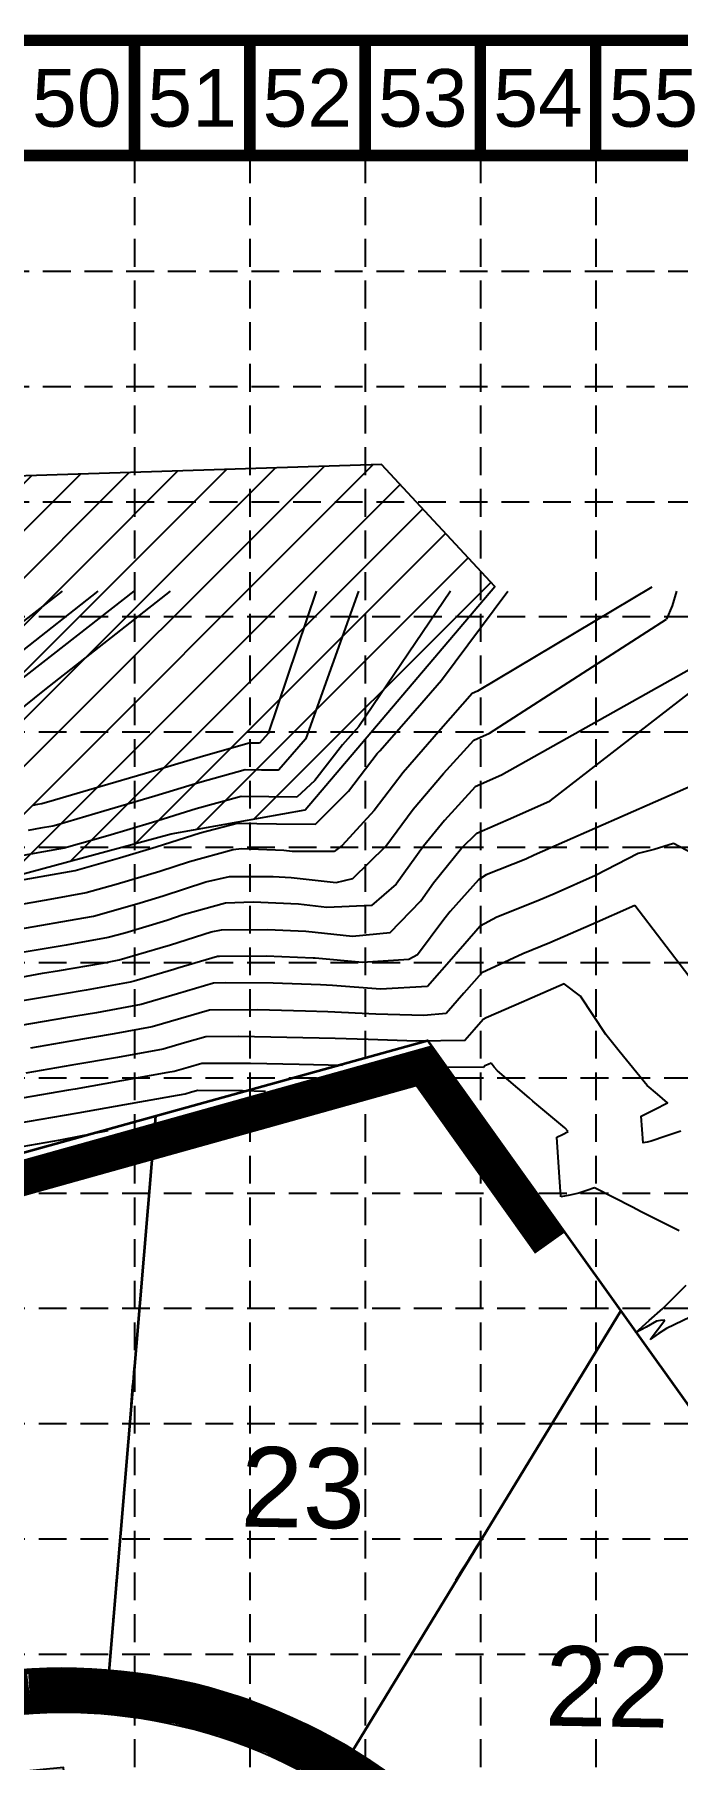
# Model space of a CAD drawing. Header units: inches. Extents: x 2387375 to 2389038, y 7083851 to 7084891.
# Drawn here: x 2388676.7 to 2388821.3, y 7084502.6 to 7084890.6 of the extents above; entities that cross this region are included whole.
import ezdxf
from ezdxf.enums import TextEntityAlignment as Align

# ---------------------------------------------------------------- set-up
doc = ezdxf.new("R2010")
doc.units = ezdxf.units.IN
doc.header["$MEASUREMENT"] = 0
doc.linetypes.add('HIDDEN', pattern=[0.375, 0.25, -0.125])
for name, color, linetype in [('1 EROSION BLANKET', 84, 'Continuous'), ('BASE', 7, 'Continuous'), ('CPGR1$0$CPG-FF', 2, 'Continuous'), ('CSTR1$0$CST-PV-BKCB', 2, 'Continuous'), ('GRID', 254, 'HIDDEN'), ('JCTR1$0$TP-CT-MAJR', 251, 'Continuous'), ('JCTR1$0$TP-CT-MINR', 253, 'Continuous'), ('SILT FENCE', 200, 'Continuous'), ('WATER', 5, 'Continuous')]:
    doc.layers.add(name, color=color, linetype=linetype)
for name, color, linetype, lineweight in [('CRWR1$0$CRW-PR-LOT', 3, 'Continuous', 35), ('CRWR1$0$CRW-PR-PLAT-LN', 2, 'Continuous', 30), ('CRWR1$0$CRW-PR-ROW', 4, 'Continuous', 80), ('XREF-JCTR', 7, 'Continuous', 35)]:
    doc.layers.add(name, color=color, linetype=linetype, lineweight=lineweight)
doc.styles.add('L100', font='simplex', dxfattribs={"height": 4})
doc.styles.get("Standard").update_dxf_attribs({"font": 'ARIAL.TTF'})
doc.dimstyles.new('SPOT', dxfattribs={"dimscale": 40, "dimtxt": 4, "dimasz": 0.025, "dimexe": 0.03, "dimexo": 0.03, "dimgap": 0.03, "dimtad": 0, "dimtih": 1, "dimtoh": 1, "dimdsep": 46, "dimtxsty": 'L100', "dimblk": 'c', "dimcen": 0, "dimadec": 0, "dimazin": 0, "dimtfac": 1, "dimtofl": 0, "dimtmove": 0, "dimatfit": 3, "dimldrblk": 'c', "dimfxl": 0, "dimtolj": 1, "dimtzin": 0, "dimarcsym": 0})

# ---------------------------------------------------------------- blocks, each defined once
blk = doc.blocks.new('c')
blk = doc.blocks.new('arrow')
blk.add_lwpolyline([(-67.01, -25.36), (-59.33, -25.42), (-59.57, -56.14), (-51.89, -56.2), (-51.65, -25.48), (-43.97, -25.54), (-55.3, -2.41), (-67.01, -25.36)], close=True)
at = {"color": 254}
for points in [[(-43.97, -25.54), (-67.01, -25.36), (-55.3, -2.41), (-67.01, -25.36)], [(-59.57, -56.14), (-51.89, -56.2), (-59.33, -25.42), (-51.65, -25.48)]]:
    blk.add_solid(points, dxfattribs=at)

msp = doc.modelspace()

# ---------------------------------------------------------------- hatches: boundary and pattern name
at = {"layer": 'WATER'}
h = msp.add_hatch(dxfattribs=at)
h.set_pattern_fill('ANSI31', color=256, scale=60, style=0)
h.paths.add_polyline_path([(2387654.94, 7084521.62), (2387679.64, 7084506.64), (2387723.77, 7084497.76), (2387889.16, 7084510.8), (2387926.35, 7084514.13), (2388016.7, 7084533), (2388141.86, 7084565.74), (2388228.84, 7084591.57), (2388390.66, 7084629), (2388500.85, 7084657.63), (2388592.27, 7084679.7), (2388707.43, 7084710.82), (2388737.54, 7084716.2), (2388780.22, 7084766.43), (2388754.71, 7084793.89), (2388201.91, 7084776.28), (2388014.44, 7084766.67), (2387879.85, 7084777.88), (2387769.29, 7084787.49), (2387692.38, 7084779.48), (2387663.54, 7084771.47), (2387660.34, 7084745.84), (2387660.34, 7084691.39), (2387641.11, 7084659.35), (2387628.29, 7084611.3), (2387633.61, 7084569.81), (2387646.88, 7084529.48)])

# ---------------------------------------------------------------- linework, layer by layer
at = {"color": 7}
for p, q in [((2388762.41, 7084663.56), (2387927.99, 7084432.05)), ((2388975.39, 7084369.99), (2388766.66, 7084662.06))]:
    msp.add_line(p, q, dxfattribs=at)
at = {"layer": '1 EROSION BLANKET', "const_width": 9}
msp.add_lwpolyline([(2388560.81, 7084465.13, -0.581029), (2388623.75, 7084509, 0.225662), (2388636.98, 7084509), (2388653.7, 7084513.96), (2388666.12, 7084516.39), (2388675.55, 7084517.48, -0.342633), (2388796.5, 7084436.36, 0.005882)], format="xyb", dxfattribs=at)
at = {"layer": 'BASE', "const_width": 2.59}
for points in [[(2387376.68, 7083852.09), (2389036.25, 7083852.09), (2389036.25, 7084889.32), (2387376.68, 7084889.32)], [(2387402.61, 7083878.02), (2389010.32, 7083878.02), (2389010.32, 7084863.39), (2387402.61, 7084863.39)]]:
    msp.add_lwpolyline(points, close=True, dxfattribs=at)
for points in [[(2388699.15, 7084863.39), (2388699.15, 7084889.32)], [(2388725.08, 7084863.39), (2388725.08, 7084889.32)], [(2388751.01, 7084863.39), (2388751.01, 7084889.32)], [(2388776.94, 7084863.39), (2388776.94, 7084889.32)], [(2388802.87, 7084863.39), (2388802.87, 7084889.32)]]:
    msp.add_lwpolyline(points, dxfattribs=at)
at = {"layer": 'CRWR1$0$CRW-PR-LOT', "color": 7}
for p, q in [((2388703.85, 7084647.31), (2388693.4, 7084522.22)), ((2388808.52, 7084603.49), (2388748.08, 7084504.38))]:
    msp.add_line(p, q, dxfattribs=at)
msp.add_lwpolyline([(2387581.27, 7084497.63), (2387606.53, 7084493.42), (2387606.67, 7084476.34, -0.079681), (2387640.39, 7084467.58, 0.105752), (2387677.27, 7084460.01), (2387741.78, 7084460.54, -0.14249), (2387841.24, 7084432.49), (2387925.34, 7084431.32), (2388765.06, 7084664.3), (2388974.71, 7084370.95), (2388910.44, 7084251.14)], format="xyb", dxfattribs=at)
at = {"layer": 'CRWR1$0$CRW-PR-PLAT-LN', "color": 7}
for points in [[(2388693.4, 7084522.22), (2388703.85, 7084647.31), (2388765.06, 7084664.3), (2388808.52, 7084603.49), (2388748.08, 7084504.38, 0.116596), (2388693.4, 7084522.22, -0.458951)], [(2388634.7, 7084513.97), (2388605.29, 7084619.97), (2388703.85, 7084647.31), (2388693.4, 7084522.22, 0.088714), (2388649.59, 7084518.1), (2388634.7, 7084513.97)], [(2388748.08, 7084504.38), (2388808.52, 7084603.49), (2388865.58, 7084523.65), (2388790, 7084462.29, 0.120521), (2388748.08, 7084504.38, -0.331667)]]:
    msp.add_lwpolyline(points, format="xyb", dxfattribs=at)
at = {"layer": 'CRWR1$0$CRW-PR-ROW', "color": 7}
msp.add_arc((2388683.01, 7084397.65), 125, 7.2249, 105.5067, dxfattribs=at)
at = {"layer": 'CSTR1$0$CST-PV-BKCB', "color": 7}
msp.add_arc((2388683.01, 7084397.65), 115.5, 8.2743, 105.5067, dxfattribs=at)
at = {"layer": 'GRID', "color": 252, "linetype": 'HIDDEN', "ltscale": 25}
for p, q in [((2388699.15, 7084863.39), (2388699.15, 7083955.7)), ((2388725.08, 7084863.39), (2388725.08, 7083955.7)), ((2388751.01, 7084863.39), (2388751.01, 7083955.7)), ((2388776.94, 7084863.39), (2388776.94, 7083955.7)), ((2388802.87, 7084863.39), (2388802.87, 7083955.7)), ((2387403.56, 7084837.38), (2389011.27, 7084837.38)), ((2387403.56, 7084811.44), (2389011.27, 7084811.44)), ((2387403.56, 7084785.51), (2389011.27, 7084785.51)), ((2387402.61, 7084759.67), (2389010.32, 7084759.67)), ((2387402.61, 7084733.74), (2389010.32, 7084733.74)), ((2387402.61, 7084707.81), (2389010.32, 7084707.81)), ((2387402.61, 7084681.88), (2389010.32, 7084681.88)), ((2387402.61, 7084655.94), (2389010.32, 7084655.94)), ((2387402.61, 7084630.01), (2389010.32, 7084630.01)), ((2387402.61, 7084604.08), (2389010.32, 7084604.08)), ((2387402.61, 7084578.15), (2389010.32, 7084578.15)), ((2387402.61, 7084552.22), (2389010.32, 7084552.22)), ((2387402.61, 7084526.29), (2389010.32, 7084526.29))]:
    msp.add_line(p, q, dxfattribs=at)
at = {"layer": 'JCTR1$0$TP-CT-MAJR', "color": 35, "elevation": 595}
msp.add_lwpolyline([(2388660.22, 7084747.32), (2388667.15, 7084753.17), (2388682.95, 7084765.39)], dxfattribs=at)
at = {"layer": 'JCTR1$0$TP-CT-MAJR', "color": 35}
for points in [[(2388749.54, 7084765.39), (2388737.72, 7084732.27), (2388737.58, 7084732.11), (2388731.64, 7084725.24), (2388731.46, 7084725.11), (2388727.75, 7084725.17), (2388724.03, 7084725.22), (2388713.84, 7084722.37), (2388703.71, 7084719.27), (2388702.43, 7084718.9), (2388692.28, 7084715.89), (2388682.11, 7084712.93), (2388680.83, 7084712.57), (2388678.02, 7084712.07), (2388675.21, 7084711.57)], [(2388825.72, 7084748.74), (2388781.7, 7084724.02), (2388775.79, 7084721.42), (2388768.89, 7084713.84), (2388764.12, 7084708.07), (2388757.99, 7084699.52), (2388752.45, 7084694.72), (2388742.44, 7084694.22), (2388736.03, 7084694.96), (2388725.86, 7084695.43), (2388719.6, 7084695.2), (2388710.12, 7084692.56), (2388706.42, 7084691.34), (2388696.99, 7084688.48), (2388693.23, 7084687.48), (2388683.8, 7084685.79), (2388681.55, 7084685.41), (2388672.1, 7084683.82)], [(2388821.99, 7084643.94), (2388818.66, 7084642.81), (2388815.33, 7084641.67), (2388814.43, 7084641.48), (2388813.52, 7084641.28), (2388813.31, 7084644.29), (2388813.1, 7084647.29), (2388816.07, 7084648.81), (2388819.03, 7084650.32), (2388816.74, 7084652.28), (2388814.45, 7084654.23), (2388808.13, 7084661.94), (2388805.13, 7084665.66), (2388799.47, 7084674.26), (2388795.81, 7084677.09), (2388787.37, 7084673.42), (2388786.7, 7084673.09), (2388778.23, 7084669.43), (2388777.59, 7084669.08), (2388775.51, 7084666.7), (2388773.43, 7084664.32), (2388762.56, 7084664.15), (2388751.68, 7084664.53), (2388744.31, 7084664.75), (2388733.43, 7084665.02), (2388722.55, 7084665.25), (2388715.18, 7084665.18), (2388710.4, 7084663.78), (2388705.62, 7084662.38), (2388695.3, 7084660.5), (2388685.08, 7084658.74), (2388674.74, 7084656.97)]]:
    msp.add_lwpolyline(points, dxfattribs=at)
at = {"layer": 'JCTR1$0$TP-CT-MINR', "color": 35}
for p, q in [((2388672.9, 7084751.16, 596), (2388691, 7084765.39, 596)), ((2388699.03, 7084765.39, 597), (2388673.01, 7084745.07, 597)), ((2388707.18, 7084765.39, 598), (2388678.92, 7084743.17, 598)), ((2388740.01, 7084765.39, 599), (2388729.21, 7084733.41, 599)), ((2388770.24, 7084765.39, 601), (2388749.61, 7084734.99, 601)), ((2388768.22, 7084745.4, 602), (2388783.12, 7084765.39, 602)), ((2388815.52, 7084766.31, 603), (2388776.28, 7084742.89, 603)), ((2388821.06, 7084765.39, 604), (2388820.03, 7084762.11, 604)), ((2388820.03, 7084762.11, 604), (2388818.79, 7084759.09, 604)), ((2388778.99, 7084733.46, 604), (2388818.79, 7084759.09, 604)), ((2388761.27, 7084737.45, 602), (2388768.22, 7084745.4, 602)), ((2388792.65, 7084718.21, 606), (2388826.15, 7084744.2, 606)), ((2388678.92, 7084743.17, 598), (2388665.52, 7084732.41, 598)), ((2388775.07, 7084742.36, 603), (2388768.01, 7084734.39, 603)), ((2388776.28, 7084742.89, 603), (2388775.07, 7084742.36, 603)), ((2388754.33, 7084729.5, 602), (2388761.27, 7084737.45, 602)), ((2388729.21, 7084733.41, 599), (2388727.27, 7084731.19, 599)), ((2388749.61, 7084734.99, 601), (2388745.95, 7084730.8, 601)), ((2388768.01, 7084734.39, 603), (2388761.06, 7084726.33, 603)), ((2388775.43, 7084731.89, 604), (2388778.99, 7084733.46, 604)), ((2388714.65, 7084728.27, 599), (2388704.41, 7084725.23, 599)), ((2388724.91, 7084731.23, 599), (2388714.65, 7084728.27, 599)), ((2388726.09, 7084731.21, 599), (2388724.91, 7084731.23, 599)), ((2388727.27, 7084731.19, 599), (2388726.09, 7084731.21, 599)), ((2388745.95, 7084730.8, 601), (2388739.69, 7084722.81, 601)), ((2388747.26, 7084720.4, 602), (2388753.76, 7084728.85, 602)), ((2388753.76, 7084728.85, 602), (2388754.33, 7084729.5, 602)), ((2388768.61, 7084724.36, 604), (2388775.43, 7084731.89, 604)), ((2388701.63, 7084724.41, 599), (2388691.39, 7084721.4, 599)), ((2388704.41, 7084725.23, 599), (2388701.63, 7084724.41, 599)), ((2388759.57, 7084724.62, 603), (2388753.03, 7084716.06, 603)), ((2388761.06, 7084726.33, 603), (2388759.57, 7084724.62, 603)), ((2388761.84, 7084716.35, 604), (2388768.61, 7084724.36, 604)), ((2388833.66, 7084725.63, 607), (2388789.01, 7084705.98, 607)), ((2388691.39, 7084721.4, 599), (2388681.14, 7084718.4, 599)), ((2388739.69, 7084722.81, 601), (2388735.66, 7084719.03, 601)), ((2388739.86, 7084712.95, 602), (2388747.26, 7084720.4, 602)), ((2388677.31, 7084717.41, 599), (2388676.27, 7084717.22, 599)), ((2388678.35, 7084717.59, 599), (2388677.31, 7084717.41, 599)), ((2388681.14, 7084718.4, 599), (2388678.35, 7084717.59, 599)), ((2388713.04, 7084716.44, 601), (2388703.23, 7084713.39, 601)), ((2388723.14, 7084719.22, 601), (2388713.04, 7084716.44, 601)), ((2388729.4, 7084719.13, 601), (2388723.14, 7084719.22, 601)), ((2388735.66, 7084719.03, 601), (2388729.4, 7084719.13, 601)), ((2388784.41, 7084714.59, 606), (2388792.65, 7084718.21, 606)), ((2388703.23, 7084713.39, 601), (2388693.18, 7084710.39, 601)), ((2388713.91, 7084711.02, 602), (2388722.26, 7084713.21, 602)), ((2388722.26, 7084713.21, 602), (2388731.06, 7084713.08, 602)), ((2388731.06, 7084713.08, 602), (2388739.86, 7084712.95, 602)), ((2388753.03, 7084716.06, 603), (2388745.89, 7084708.2, 603)), ((2388755.69, 7084708.01, 604), (2388761.84, 7084716.35, 604)), ((2388776.15, 7084710.95, 606), (2388784.39, 7084714.58, 606)), ((2388784.39, 7084714.58, 606), (2388784.41, 7084714.59, 606)), ((2388693.18, 7084710.39, 601), (2388683.31, 7084707.55, 601)), ((2388704.03, 7084707.87, 602), (2388713.91, 7084711.02, 602)), ((2388772.72, 7084707.57, 606), (2388776.15, 7084710.95, 606)), ((2388678.73, 7084706.74, 601), (2388674.14, 7084705.93, 601)), ((2388683.31, 7084707.55, 601), (2388678.73, 7084706.74, 601)), ((2388685.79, 7084702.53, 602), (2388695.75, 7084705.39, 602)), ((2388695.75, 7084705.39, 602), (2388704.03, 7084707.87, 602)), ((2388721.37, 7084707.21, 603), (2388711.52, 7084704.53, 603)), ((2388723.21, 7084707.42, 603), (2388721.37, 7084707.21, 603)), ((2388732.72, 7084707.04, 603), (2388723.21, 7084707.42, 603)), ((2388734.61, 7084706.87, 603), (2388732.72, 7084707.04, 603)), ((2388744.06, 7084706.87, 603), (2388734.61, 7084706.87, 603)), ((2388745.89, 7084708.2, 603), (2388744.06, 7084706.87, 603)), ((2388748.25, 7084700.8, 604), (2388755.69, 7084708.01, 604)), ((2388766.4, 7084699.8, 606), (2388772.72, 7084707.57, 606)), ((2388787.12, 7084705.15, 607), (2388778.24, 7084701.58, 607)), ((2388789.01, 7084705.98, 607), (2388787.12, 7084705.15, 607)), ((2388812.42, 7084706.36, 608), (2388802.79, 7084701.41, 608)), ((2388816, 7084707.29, 608), (2388812.42, 7084706.36, 608)), ((2388820.39, 7084708.62, 608), (2388816, 7084707.29, 608)), ((2388824.64, 7084706.36, 608), (2388820.39, 7084708.62, 608)), ((2388673.07, 7084700.28, 602), (2388679.43, 7084701.41, 602)), ((2388679.43, 7084701.41, 602), (2388685.79, 7084702.53, 602)), ((2388704.82, 7084702.36, 603), (2388695.03, 7084699.4, 603)), ((2388711.52, 7084704.53, 603), (2388704.82, 7084702.36, 603)), ((2388715.2, 7084699.99, 604), (2388720.49, 7084701.2, 604)), ((2388720.49, 7084701.2, 604), (2388730.35, 7084701.19, 604)), ((2388730.35, 7084701.19, 604), (2388734.37, 7084701, 604)), ((2388734.37, 7084701, 604), (2388744.49, 7084699.84, 604)), ((2388778.24, 7084701.58, 607), (2388776.51, 7084700.48, 607)), ((2388802.79, 7084701.41, 608), (2388793.73, 7084697.42, 608)), ((2388688.27, 7084697.51, 603), (2388680.14, 7084696.07, 603)), ((2388695.03, 7084699.4, 603), (2388688.27, 7084697.51, 603)), ((2388705.62, 7084696.85, 604), (2388715.2, 7084699.99, 604)), ((2388744.49, 7084699.84, 604), (2388748.25, 7084700.8, 604)), ((2388763.51, 7084695.73, 606), (2388766.4, 7084699.8, 606)), ((2388776.51, 7084700.48, 607), (2388770.15, 7084693.32, 607)), ((2388793.73, 7084697.42, 608), (2388789.83, 7084695.71, 608)), ((2388680.14, 7084696.07, 603), (2388672.01, 7084694.63, 603)), ((2388690.75, 7084692.49, 604), (2388700.41, 7084695.26, 604)), ((2388700.41, 7084695.26, 604), (2388705.62, 7084696.85, 604)), ((2388756.65, 7084688.64, 606), (2388763.51, 7084695.73, 606)), ((2388770.15, 7084693.32, 607), (2388768.68, 7084691.52, 607)), ((2388789.83, 7084695.71, 608), (2388780.6, 7084692.03, 608)), ((2388811.63, 7084694.67, 609), (2388801.86, 7084690.37, 609)), ((2388823.78, 7084678.76, 609), (2388811.63, 7084694.67, 609)), ((2388670.94, 7084688.98, 604), (2388680.04, 7084690.6, 604)), ((2388680.04, 7084690.6, 604), (2388680.85, 7084690.74, 604)), ((2388680.85, 7084690.74, 604), (2388689.96, 7084692.3, 604)), ((2388689.96, 7084692.3, 604), (2388690.75, 7084692.49, 604)), ((2388718.72, 7084689.19, 606), (2388729.07, 7084689.29, 606)), ((2388729.07, 7084689.29, 606), (2388737.69, 7084688.92, 606)), ((2388768.68, 7084691.52, 607), (2388762.82, 7084683.6, 607)), ((2388776.87, 7084690.01, 608), (2388770.96, 7084683.25, 608)), ((2388780.6, 7084692.03, 608), (2388776.87, 7084690.01, 608)), ((2388801.86, 7084690.37, 609), (2388792.54, 7084686.28, 609)), ((2388704.93, 7084685.13, 606), (2388707.22, 7084685.83, 606)), ((2388707.22, 7084685.83, 606), (2388716.37, 7084688.8, 606)), ((2388716.37, 7084688.8, 606), (2388718.72, 7084689.19, 606)), ((2388737.69, 7084688.92, 606), (2388748.21, 7084687.82, 606)), ((2388748.21, 7084687.82, 606), (2388756.65, 7084688.64, 606)), ((2388792.54, 7084686.28, 609), (2388786.46, 7084683.81, 609)), ((2388682.26, 7084680.08, 606), (2388691.96, 7084681.69, 606)), ((2388691.96, 7084681.69, 606), (2388695.71, 7084682.46, 606)), ((2388695.71, 7084682.46, 606), (2388704.93, 7084685.13, 606)), ((2388717.83, 7084683.19, 607), (2388708.92, 7084680.6, 607)), ((2388718.27, 7084683.22, 607), (2388717.83, 7084683.19, 607)), ((2388728.8, 7084683.28, 607), (2388718.27, 7084683.22, 607)), ((2388739.34, 7084682.88, 607), (2388728.8, 7084683.28, 607)), ((2388739.78, 7084682.87, 607), (2388739.34, 7084682.88, 607)), ((2388750.42, 7084681.9, 607), (2388739.78, 7084682.87, 607)), ((2388760.84, 7084682.56, 607), (2388750.42, 7084681.9, 607)), ((2388762.82, 7084683.6, 607), (2388760.84, 7084682.56, 607)), ((2388770.96, 7084683.25, 608), (2388765.04, 7084676.48, 608)), ((2388786.46, 7084683.81, 609), (2388777.23, 7084679.55, 609)), ((2388668.8, 7084677.69, 606), (2388678.48, 7084679.45, 606)), ((2388678.48, 7084679.45, 606), (2388682.26, 7084680.08, 606)), ((2388699.11, 7084677.66, 607), (2388698.18, 7084677.44, 607)), ((2388708.01, 7084680.32, 607), (2388699.11, 7084677.66, 607)), ((2388708.92, 7084680.6, 607), (2388708.01, 7084680.32, 607)), ((2388777.23, 7084679.55, 609), (2388773.24, 7084674.98, 609)), ((2388682.96, 7084674.74, 607), (2388673.05, 7084673.09, 607)), ((2388688.3, 7084675.63, 607), (2388682.96, 7084674.74, 607)), ((2388698.18, 7084677.44, 607), (2388688.3, 7084675.63, 607)), ((2388708.81, 7084674.81, 608), (2388700.66, 7084672.42, 608)), ((2388716.95, 7084677.19, 608), (2388708.81, 7084674.81, 608)), ((2388719.66, 7084677.32, 608), (2388716.95, 7084677.19, 608)), ((2388730.32, 7084677.2, 608), (2388719.66, 7084677.32, 608)), ((2388741, 7084676.84, 608), (2388730.32, 7084677.2, 608)), ((2388743.71, 7084676.73, 608), (2388741, 7084676.84, 608)), ((2388754.45, 7084675.9, 608), (2388743.71, 7084676.73, 608)), ((2388765.04, 7084676.48, 608), (2388754.45, 7084675.9, 608)), ((2388773.24, 7084674.98, 609), (2388769.24, 7084670.4, 609)), ((2388690.61, 7084670.57, 608), (2388683.67, 7084669.41, 608)), ((2388700.66, 7084672.42, 608), (2388690.61, 7084670.57, 608)), ((2388716.06, 7084671.18, 609), (2388709.6, 7084669.29, 609)), ((2388726.84, 7084671.25, 609), (2388716.06, 7084671.18, 609)), ((2388737.62, 7084670.91, 609), (2388726.84, 7084671.25, 609)), ((2388742.65, 7084670.79, 609), (2388737.62, 7084670.91, 609)), ((2388753.46, 7084670.24, 609), (2388742.65, 7084670.79, 609)), ((2388764.25, 7084669.98, 609), (2388753.46, 7084670.24, 609)), ((2388769.24, 7084670.4, 609), (2388764.25, 7084669.98, 609)), ((2388683.67, 7084669.41, 608), (2388673.58, 7084667.71, 608)), ((2388703.14, 7084667.4, 609), (2388694.59, 7084665.81, 609)), ((2388709.6, 7084669.29, 609), (2388703.14, 7084667.4, 609)), ((2388684.37, 7084664.08, 609), (2388675.8, 7084662.62, 609)), ((2388694.59, 7084665.81, 609), (2388684.37, 7084664.08, 609)), ((2388711.2, 7084658.27, 611), (2388708.1, 7084657.36, 611)), ((2388714.29, 7084659.17, 611), (2388711.2, 7084658.27, 611)), ((2388725.25, 7084659.14, 611), (2388714.29, 7084659.17, 611)), ((2388736.21, 7084658.91, 611), (2388725.25, 7084659.14, 611)), ((2388745.96, 7084658.71, 611), (2388736.21, 7084658.91, 611)), ((2388777.63, 7084658.24, 611), (2388767.88, 7084658.36, 611)), ((2388777.79, 7084658.43, 611), (2388777.63, 7084658.24, 611)), ((2388777.95, 7084658.61, 611), (2388777.79, 7084658.43, 611)), ((2388778.65, 7084658.92, 611), (2388777.95, 7084658.61, 611)), ((2388779.34, 7084659.22, 611), (2388778.65, 7084658.92, 611)), ((2388780.06, 7084658.35, 611), (2388779.34, 7084659.22, 611)), ((2388780.77, 7084657.47, 611), (2388780.06, 7084658.35, 611)), ((2388696.23, 7084655.22, 611), (2388685.79, 7084653.41, 611)), ((2388706.66, 7084657.09, 611), (2388696.23, 7084655.22, 611)), ((2388708.1, 7084657.36, 611), (2388706.66, 7084657.09, 611)), ((2388787.87, 7084651.41, 611), (2388780.77, 7084657.47, 611)), ((2388684.34, 7084653.15, 611), (2388673.9, 7084651.35, 611)), ((2388685.79, 7084653.41, 611), (2388684.34, 7084653.15, 611)), ((2388697.02, 7084649.92, 612), (2388707.54, 7084651.79, 612)), ((2388707.54, 7084651.79, 612), (2388710.58, 7084652.34, 612)), ((2388710.58, 7084652.34, 612), (2388712, 7084652.76, 612)), ((2388712, 7084652.76, 612), (2388713.41, 7084653.17, 612)), ((2388713.41, 7084653.17, 612), (2388723.44, 7084653.05, 612)), ((2388723.44, 7084653.05, 612), (2388728.64, 7084652.95, 612)), ((2388788.74, 7084650.67, 611), (2388787.87, 7084651.41, 611)), ((2388795.92, 7084644.7, 611), (2388788.74, 7084650.67, 611)), ((2388672.92, 7084645.7, 612), (2388683.45, 7084647.54, 612)), ((2388683.45, 7084647.54, 612), (2388686.49, 7084648.07, 612)), ((2388686.49, 7084648.07, 612), (2388697.02, 7084649.92, 612)), ((2388693.18, 7084643.97, 613), (2388682.84, 7084641.96, 613)), ((2388794.11, 7084642.54, 611), (2388795.41, 7084643.21, 611)), ((2388795.41, 7084643.21, 611), (2388796.71, 7084643.87, 611)), ((2388796.71, 7084643.87, 611), (2388795.92, 7084644.7, 611)), ((2388682.46, 7084641.9, 613), (2388672.09, 7084640.07, 613)), ((2388682.84, 7084641.96, 613), (2388682.46, 7084641.9, 613)), ((2388794.58, 7084635.83, 611), (2388794.11, 7084642.54, 611)), ((2388795.05, 7084629.12, 611), (2388794.58, 7084635.83, 611)), ((2388802.63, 7084631.2, 611), (2388800.87, 7084630.6, 611)), ((2388811.13, 7084626.81, 611), (2388802.63, 7084631.2, 611)), ((2388797.08, 7084629.56, 611), (2388795.05, 7084629.12, 611)), ((2388799.1, 7084630, 611), (2388797.08, 7084629.56, 611)), ((2388800.87, 7084630.6, 611), (2388799.1, 7084630, 611)), ((2388813.07, 7084625.77, 611), (2388811.13, 7084626.81, 611)), ((2388821.62, 7084621.47, 611), (2388813.07, 7084625.77, 611)), ((2388817.99, 7084604.03, 611), (2388823.22, 7084609.25, 611)), ((2388814.92, 7084601.31, 611), (2388817.99, 7084604.03, 611)), ((2388811.84, 7084598.58, 611), (2388814.92, 7084601.31, 611)), ((2388816.52, 7084601.16, 611), (2388814.18, 7084599.87, 611)), ((2388817.47, 7084601.3, 611), (2388816.52, 7084601.16, 611)), ((2388816.76, 7084599.25, 611), (2388818.42, 7084601.44, 611)), ((2388818.42, 7084601.44, 611), (2388817.47, 7084601.3, 611)), ((2388826.01, 7084603.01, 611), (2388818.76, 7084599.55, 611)), ((2388814.18, 7084599.87, 611), (2388811.84, 7084598.58, 611)), ((2388815.1, 7084597.06, 611), (2388816.76, 7084599.25, 611)), ((2388816.93, 7084598.31, 611), (2388815.1, 7084597.06, 611)), ((2388818.76, 7084599.55, 611), (2388816.93, 7084598.31, 611))]:
    msp.add_line(p, q, dxfattribs=at)
at = {"layer": 'SILT FENCE', "const_width": 8}
msp.add_lwpolyline([(2388531.19, 7084593.42), (2388764.08, 7084658.55), (2388792.47, 7084618.68)], dxfattribs=at)
at = {"layer": 'WATER'}
msp.add_lwpolyline([(2388228.84, 7084591.57), (2388390.66, 7084629), (2388500.85, 7084657.63), (2388592.27, 7084679.7), (2388707.43, 7084710.82), (2388737.54, 7084716.2), (2388780.22, 7084766.43), (2388754.71, 7084793.89), (2388201.91, 7084776.28)], dxfattribs=at)

# ---------------------------------------------------------------- block references
at = {"xscale": 0.4999999997664392, "yscale": 0.5, "zscale": 0.5, "rotation": 96.26953788052617}
msp.add_blockref('arrow', (2388652.43, 7084523.54), dxfattribs=at)

# ---------------------------------------------------------------- texts
at = {"layer": 'BASE'}
for s, p in [('50', (2388686.18, 7084876.36)), ('51', (2388712.11, 7084876.36)), ('52', (2388738.04, 7084876.36)), ('53', (2388763.97, 7084876.36)), ('54', (2388789.9, 7084876.36)), ('55', (2388815.83, 7084876.36))]:
    msp.add_text(s, height=12.965, dxfattribs=at).set_placement(p, align=Align.MIDDLE_CENTER)
at = {"layer": 'CPGR1$0$CPG-FF', "color": 7}
for s, p in [('23', (2388737.05, 7084563.76)), ('22', (2388805.46, 7084519.12))]:
    msp.add_text(s, height=18, rotation=359.0164, dxfattribs=at).set_placement(p, align=Align.MIDDLE)

# ---------------------------------------------------------------- leaders
at = {"layer": 'XREF-JCTR', "path_type": 1}
for points in [[(2388699.78, 7084598.64), (2388698.3, 7084582.44)], [(2388779.94, 7084556.63), (2388771.33, 7084542.83)], [(2388693.79, 7084526.8), (2388695.14, 7084543.01)], [(2388750.36, 7084508.03), (2388758.79, 7084521.94)]]:
    msp.add_leader(points, dimstyle='SPOT', override={"dimasz": 0.2, "dimgap": 0.03, "dimtad": 0}, dxfattribs=at)

doc.saveas('drawing.dxf')
